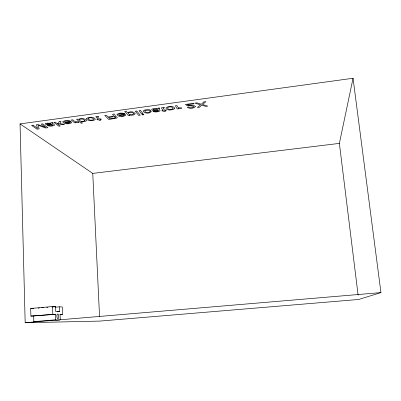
<?xml version="1.0" encoding="UTF-8"?>
<svg xmlns="http://www.w3.org/2000/svg" width="401" height="401" viewBox="0 0 401 401"><rect width="100%" height="100%" fill="white"/><g stroke="black" fill="none" stroke-linecap="round" stroke-linejoin="round"><path stroke-width="0.6" d="M358.108 295.116L339.381 143.393L353.045 78.265L20.05 123.894L25.173 322.735L99.764 321.091L358.644 299.472L380.95 292.595L353.045 78.265M38.175 308.194L39.393 307.998M20.05 123.894L92.756 173.407L339.381 143.393M59.699 320.098L55.564 320.158L55.393 314.244L30.912 316.113L30.666 308.474L52.526 306.544L55.503 306.665L55.669 311.492L59.624 311.572L59.453 306.825L55.137 307.206M41.719 307.747L43.433 307.597M52 306.976L55.503 306.665M57.153 311.788L59.624 311.572M30.912 316.113L55.393 314.244M60.01 314.529L62.491 314.314L62.24 306.935L59.453 306.825M33.829 321.998L33.819 321.637L55.554 319.797M25.173 322.735L380.95 292.595M62.491 314.314L60.065 314.294L60.28 319.732M30.666 308.474L33.634 308.564M46.732 307.296L47.914 307.336M92.756 173.407L99.558 316.71M52.526 306.544L52.822 314.224M33.699 316.118L33.819 321.637M112.746 114.335C115.623 117.172 109.393 116.45 108.115 116.962L106.39 115.197L104.766 115.423L108.766 119.483L116.902 118.054L117.287 117.468L116.676 116.816L114.506 116.385L115.398 115.739C114.3 114.34 115.202 113.443 112.746 114.335M158.821 108.506L160.094 110.871C158.079 111.874 155.012 112.576 153.002 111.232L156.816 111.353L158.285 111.022L158.58 110.811L158.315 110.375C150.365 112.069 149.007 107.719 157.302 108.726L158.35 108.044L159.428 107.959L159.698 108.35L158.821 108.506M174.681 108.105L174.455 108.781L173.553 109.338L170.48 109.964A3.794 1.373 -3.6 0 1 168.054 109.824L166.405 109.087L165.919 108.014C167.904 105.924 172.946 105.463 174.681 108.105M149.954 111.543L149.929 111.834C148.545 112.922 145.593 112.947 144.761 111.117L144.911 110.701A1.9 0.682 -2.6 0 1 145.894 110.235L150.691 110.385L149.854 109.909A3.158 1.138 -2.7 0 0 148.134 109.593L144.5 110.029L143.152 111.142C144.265 113.809 150.455 113.869 151.398 111.348L149.954 111.543M115.543 117.508L114.531 118.155L109.909 118.801L108.561 117.423C110.641 117.678 113.764 115.749 115.543 117.508M62.872 121.719L62.842 122.019C64.827 124.415 69.147 124.25 71.644 122.761L70.987 121.528L64.746 122.375L64.436 121.959L64.681 121.428L65.949 121.082L70.411 121.162C68.09 120.35 64.852 120.034 62.872 121.719M86.325 120.425L86.09 120.982L84.651 121.578L80.902 121.623L82.521 123.042L81.137 123.227L76.586 119.257L77.919 119.077L78.35 119.453C80.581 117.984 84.681 118.089 86.325 120.425M84.691 120.365L84.631 120.766C83.052 121.739 80.09 121.719 79.157 119.864L79.268 119.603C80.902 118.681 83.493 118.751 84.691 120.365M86.461 118.521L86.541 119.147L87.288 119.819L89.212 120.501A3.779 1.298 -0.7 0 0 91.714 120.626L94.586 120.029L95.388 119.202C93.603 116.561 88.806 116.761 86.461 118.521M88.085 118.425L88.33 119.287L89.829 120.034A2.09 0.717 -0.7 0 0 91.483 120.18L93.283 119.844L93.764 119.097C92.466 117.488 89.749 117.378 88.085 118.425M124.19 115.087L123.563 115.734L121.944 116.034L119.222 115.428L124.074 114.771L124.19 115.087M45.303 123.844C46.686 126.245 50.701 123.934 52.877 124.891L52.817 125.312L51.488 125.618L47.574 125.533C49.669 126.621 52.361 126.155 54.461 125.338C55.087 124.25 50.566 122.967 52.987 122.876L52.531 122.521L51.483 122.606L50.641 122.927L50.737 123.227L47.062 123.167L45.303 123.844M95.904 116.781L98.05 119.247L96.887 119.403L97.308 119.804L98.466 119.648L99.308 120.455L100.761 120.26L99.924 119.448L101.298 119.262L100.887 118.861L99.513 119.047L97.528 117.122L98.676 116.701L98.27 116.305L95.904 116.781M195.402 106.581C193.688 108.691 189.242 108.972 187.177 107.172L188.716 106.967C189.944 108.255 192.37 107.839 193.668 106.892L193.653 106.536C191.187 105.037 187.503 106.756 185.347 104.445L193.723 103.303L193.989 103.824L187.342 104.726C189.713 106.13 193.618 104.305 195.402 106.581M173.092 108.335L172.33 109.132L170.425 109.483A2.1 0.762 -3.6 0 1 168.841 109.323L167.638 108.521L167.718 107.588C169.292 106.666 172.214 106.365 173.092 108.335M117.122 114.34L117.012 114.656C118.586 117.353 123.623 117.032 125.713 115.157L125.232 114.16L118.811 115.032L118.611 114.591L118.992 114.039L120.34 113.678L124.751 113.774C122.41 112.796 119.192 112.736 117.122 114.34M135.142 113.794C134.009 115.548 131.277 115.262 129.448 114.992L129.789 115.393L128.365 115.583L124.666 111.328L126.16 111.122L127.523 112.706C129.693 111.438 133.929 111.147 135.142 113.794M59.153 121.633L58.32 123.443L56.661 123.237L55.288 122.16L53.914 122.345L58.877 126.22L60.225 126.034L57.383 123.804L62.536 124.51L64.345 124.265L59.789 123.643L60.987 121.383L59.153 121.633M161.693 107.819L161.653 108.365L163.062 110.44L161.859 110.606L162.149 111.027L163.347 110.866L163.929 111.724L165.433 111.523L164.856 110.661L166.275 110.47L165.989 110.044L164.57 110.235L163.197 108.19L164.465 107.749L164.189 107.328L161.693 107.819M133.528 113.929C132.21 115.242 129.242 115.132 128.19 113.458L128.18 113.152C129.523 111.929 132.465 111.934 133.518 113.613L133.528 113.929M47.027 123.794L47.012 124.18L47.809 124.455L52.065 124.305L50.215 123.493L47.027 123.794M70.17 122.666L67.659 123.338L65.253 122.751L69.974 122.11L70.17 122.666M203.798 101.929L201.287 104.235L196.921 102.867L194.871 103.147L200.48 104.826L197.377 107.518L199.462 107.232L201.808 105.137L205.738 106.385L207.728 106.12L202.57 104.541L205.924 101.643L203.798 101.929M153.347 109.328L153.137 109.754L153.784 110.059L158.054 109.914L156.646 109.012L153.347 109.328M78.26 121.854L75.142 121.729L72.701 119.789L71.258 119.984L74.661 122.871L76.015 122.686L75.433 122.195L78.842 122.36L78.26 121.854M181.337 107.889L178.325 107.734L176.881 105.598L175.357 105.804L177.282 108.982L178.706 108.786L178.38 108.245L181.663 108.445L181.337 107.889M33.103 125.182L31.609 125.388L36.987 129.172L39.188 128.876L38 125.227L45.689 127.999L47.879 127.703L42.706 123.874L41.213 124.079L45.644 127.307L37.935 124.526L36.386 124.736L37.589 128.395L33.103 125.182M136.811 111.057L135.317 111.257L138.726 115.438L140.19 115.237L136.811 111.057M140.571 110.541L139.052 110.751L141.488 113.809L142.987 113.603L140.571 110.541M143.428 114.17L141.934 114.37L142.39 114.942L143.879 114.741L143.428 114.17M56.992 315.041A2.336 0.932 87.6 0 0 57.839 318.66A2.336 0.932 87.6 0 0 58.611 315.291A2.336 0.932 87.6 0 0 56.992 315.041"/></g></svg>
